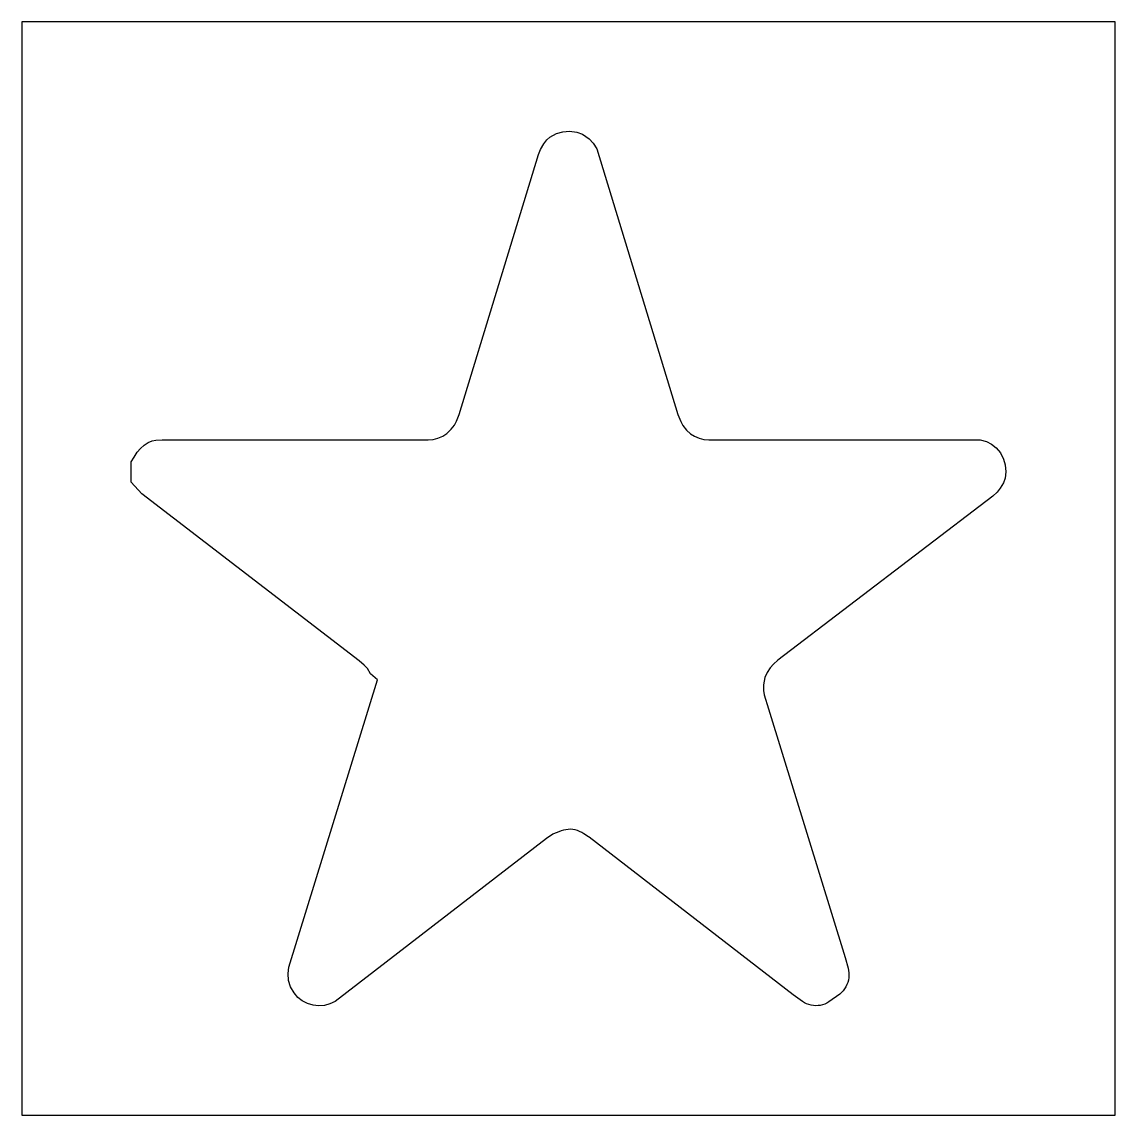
# Model space of a CAD drawing. Header units: inches. Extents: x 0 to 30, y 0 to 30.
import ezdxf

# ---------------------------------------------------------------- set-up
doc = ezdxf.new("R2010")
doc.units = ezdxf.units.IN
doc.header["$MEASUREMENT"] = 0
doc.layers.add('CUT', color=1, linetype='Continuous')

msp = doc.modelspace()

# ---------------------------------------------------------------- linework, layer by layer
at = {"layer": 'CUT'}
for points in [[(0, 0), (30, 0), (30, 30), (0, 30)], [(15.306, 7.786), (15.245, 7.809), (15.182, 7.827), (15.118, 7.838), (15.053, 7.843), (14.988, 7.841), (14.923, 7.833), (14.859, 7.818), (14.797, 7.797), (14.738, 7.77), (14.588, 7.721), (14.588, 7.721), (14.588, 7.721), (14.569, 7.712), (14.399, 7.591), (8.598, 3.122), (8.449, 3.052), (8.307, 3.011), (8.144, 3.001), (7.996, 3.015), (7.839, 3.063), (7.695, 3.14), (7.577, 3.231), (7.469, 3.354), (7.373, 3.522), (7.319, 3.691), (7.306, 3.884), (7.325, 4.061), (9.763, 11.944), (9.568, 12.112), (9.483, 12.252), (9.394, 12.351), (9.258, 12.469), (3.288, 17.048), (3, 17.365), (3, 17.931), (3.084, 18.054), (3.167, 18.193), (3.252, 18.295), (3.353, 18.384), (3.466, 18.456), (3.575, 18.501), (3.676, 18.526), (3.849, 18.534), (11.15, 18.534), (11.284, 18.544), (11.414, 18.575), (11.551, 18.633), (11.663, 18.705), (11.781, 18.819), (11.873, 18.936), (11.928, 19.041), (11.997, 19.222), (14.174, 26.361), (14.228, 26.5), (14.319, 26.654), (14.401, 26.759), (14.491, 26.836), (14.674, 26.935), (14.841, 26.986), (15.03, 26.999), (15.231, 26.972), (15.382, 26.915), (15.567, 26.789), (15.677, 26.669), (15.779, 26.518), (18.004, 19.225), (18.079, 19.03), (18.135, 18.925), (18.239, 18.799), (18.348, 18.698), (18.461, 18.627), (18.585, 18.576), (18.714, 18.544), (18.848, 18.535), (26.294, 18.535), (26.466, 18.488), (26.611, 18.413), (26.736, 18.309), (26.85, 18.171), (26.939, 18), (26.986, 17.847), (27, 17.657), (26.98, 17.48), (26.934, 17.355), (26.844, 17.2), (26.76, 17.096), (26.641, 16.982), (20.745, 12.481), (20.622, 12.372), (20.532, 12.272), (20.452, 12.147), (20.391, 12.012), (20.35, 11.812), (20.35, 11.651), (20.37, 11.534), (20.486, 11.148), (22.593, 4.326), (22.672, 4.037), (22.686, 3.972), (22.694, 3.906), (22.696, 3.84), (22.691, 3.774), (22.68, 3.708), (22.663, 3.644), (22.64, 3.582), (22.611, 3.522), (22.576, 3.466), (22.536, 3.413), (22.491, 3.364), (22.442, 3.319), (22.145, 3.107), (22.09, 3.075), (22.032, 3.049), (21.972, 3.028), (21.91, 3.013), (21.847, 3.005), (21.783, 3.003), (21.719, 3.007), (21.656, 3.018), (21.595, 3.035), (21.535, 3.058), (21.479, 3.086), (21.425, 3.12), (21.169, 3.301), (15.563, 7.627), (15.55, 7.636), (15.419, 7.721), (15.364, 7.756)]]:
    msp.add_lwpolyline(points, close=True, dxfattribs=at)

doc.saveas('drawing.dxf')
